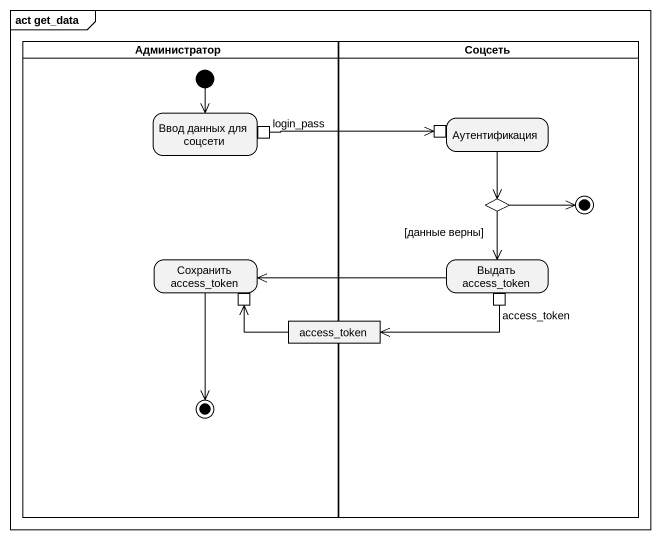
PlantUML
@startuml
mainframe act get_data
hide empty description
state Администратор <<partition>> {
  state "Ввод данных для соцсети" as Ввод_данных_для_соцсети {
    state login_pass <<outputPin>>
  }
  state "Сохранить access_token" as Сохранить_access_token {
    state pin2 <<inputPin>>
  }
  [*] --> Ввод_данных_для_соцсети
  Сохранить_access_token --> [*]
}
state Соцсеть <<partition>> {
  state Аутентификация {
    state pin1 <<inputPin>>
  }
  state choice1 <<choice>>
  state "Выдать access_token" as Выдать_access_token {
    state access_token <<outputPin>>
  }
  choice1 -right-> [*]
}
state "access_token" as access_token_2 <<object>>
login_pass -right-> pin1
Аутентификация --> choice1
choice1 --> Выдать_access_token : [данные верны]
Выдать_access_token -left-> Сохранить_access_token
access_token -left-> access_token_2
access_token_2 -left-> pin2
@enduml
